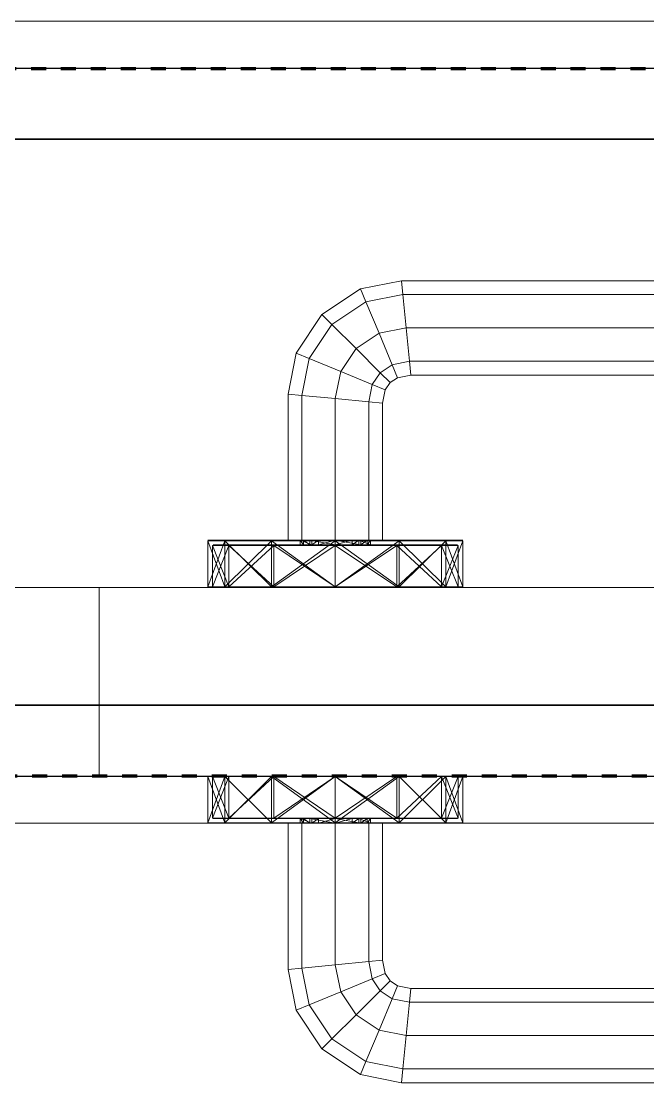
# Model space of a CAD drawing. Header units: millimetres. Extents: x -5300 to 98858, y -5196 to 93886.
# Drawn here: x 4441.5 to 4574.2, y 82420 to 82645 of the extents above; entities that cross this region are included whole.
import ezdxf

# ---------------------------------------------------------------- set-up
doc = ezdxf.new("R2010")
doc.units = ezdxf.units.MM
doc.linetypes.add('Штрих', pattern=[6.35, 3.175, -3.175])
doc.linetypes.add('Штрих_2_', pattern=[6.35, 3.175, -3.175])
for name, color, linetype, lineweight, true_color in [('_Разделитель помещений_', 4, 'Штрих', 70, 0x00ffff), ('Двери', 7, 'Continuous', 18, 0x7f7f7f), ('Стены', 7, 'Continuous', 18, 0x7f7f7f), ('Стены разрез', 7, 'Continuous', 50, 0x7f7f7f)]:
    doc.layers.add(name, color=color, linetype=linetype, lineweight=lineweight, true_color=true_color)

# ---------------------------------------------------------------- blocks, each defined once
blk = doc.blocks.new('СТВ_Перегородка_Кирпич 131732 - СТВ_Перегородка_Кирпич 2-245688-Подвал')
at = {"layer": 'Стены', "color": 254, "true_color": 0xd4d4d4}
blk.add_line((0, 82620), (5340, 82620), dxfattribs=at)
blk = doc.blocks.new('СТВ_Перегородка_Кирпич 131732 - СТВ_Перегородка_Кирпич 131732-245685-Подвал')
at = {"layer": 'Стены', "color": 254, "true_color": 0xd4d4d4}
for p, q in [((3470, 82635), (4970, 82635)), ((3470, 82620), (4970, 82620)), ((4970, 82620), (3470, 82620)), ((3470, 82500), (4970, 82500)), ((4970, 82500), (3470, 82500)), ((4970, 82485), (3470, 82485))]:
    blk.add_line(p, q, dxfattribs=at)
at = {"layer": 'Стены разрез', "color": 254, "lineweight": 25, "true_color": 0xd4d4d4}
for p, q in [((5220, 82635), (170, 82635)), ((5340, 82620), (150, 82620)), ((170, 82620), (5220, 82620)), ((150, 82500), (5340, 82500)), ((5355, 82500), (170, 82500)), ((170, 82485), (5355, 82485))]:
    blk.add_line(p, q, dxfattribs=at)
blk.add_blockref('СТВ_Перегородка_Кирпич 131732 - СТВ_Перегородка_Кирпич 2-245688-Подвал', (0, 0))
blk = doc.blocks.new('Дп-7 131786 - Дп-7-245723-Подвал')
at = {"layer": 'Двери', "color": 254, "true_color": 0xd4d4d4}
for p, q in [((4970, 82645), (3470, 82645)), ((3470, 82645), (4970, 82645)), ((3570, 82645), (4870, 82645)), ((4870, 82645), (3570, 82645)), ((3470, 82635), (4970, 82635)), ((4970, 82635), (3470, 82635)), ((4970, 82635), (3470, 82635)), ((3470, 82635), (4970, 82635)), ((3570, 82635), (4870, 82635)), ((4870, 82635), (3570, 82635)), ((3570, 82635), (4870, 82635)), ((4870, 82635), (3570, 82635)), ((4513.36, 82588.28), (4522.02, 82590)), ((4522.02, 82590), (4513.36, 82588.28)), ((4522.02, 82590), (4522.3, 82587.07)), ((4522.3, 82587.07), (4522.02, 82590)), ((4522.02, 82590), (4603.98, 82590)), ((4522.3, 82587.07), (4522.02, 82590)), ((4603.98, 82590), (4522.02, 82590)), ((4522.02, 82590), (4522.3, 82587.07)), ((4505.18, 82582.82), (4513.36, 82588.28)), ((4513.36, 82588.28), (4505.18, 82582.82)), ((4513.36, 82588.28), (4514.5, 82585.52)), ((4514.5, 82585.52), (4513.36, 82588.28)), ((4514.5, 82585.52), (4513.36, 82588.28)), ((4513.36, 82588.28), (4514.5, 82585.52)), ((4522.3, 82587.07), (4514.5, 82585.52)), ((4514.5, 82585.52), (4522.3, 82587.07)), ((4514.5, 82585.52), (4522.3, 82587.07)), ((4522.3, 82587.07), (4514.5, 82585.52)), ((4603.7, 82587.07), (4522.3, 82587.07)), ((4522.3, 82587.07), (4523, 82580)), ((4523, 82580), (4522.3, 82587.07)), ((4522.3, 82587.07), (4603.7, 82587.07)), ((4522.3, 82587.07), (4603.7, 82587.07)), ((4523, 82580), (4522.3, 82587.07)), ((4603.7, 82587.07), (4522.3, 82587.07)), ((4522.3, 82587.07), (4523, 82580)), ((4514.5, 82585.52), (4507.3, 82580.7)), ((4507.3, 82580.7), (4514.5, 82585.52)), ((4507.3, 82580.7), (4514.5, 82585.52)), ((4514.5, 82585.52), (4507.3, 82580.7)), ((4514.5, 82585.52), (4517.26, 82578.86)), ((4517.26, 82578.86), (4514.5, 82585.52)), ((4517.26, 82578.86), (4514.5, 82585.52)), ((4514.5, 82585.52), (4517.26, 82578.86)), ((4499.72, 82574.64), (4505.18, 82582.82)), ((4505.18, 82582.82), (4499.72, 82574.64)), ((4505.18, 82582.82), (4507.3, 82580.7)), ((4507.3, 82580.7), (4505.18, 82582.82)), ((4507.3, 82580.7), (4505.18, 82582.82)), ((4505.18, 82582.82), (4507.3, 82580.7)), ((4507.3, 82580.7), (4502.48, 82573.5)), ((4502.48, 82573.5), (4507.3, 82580.7)), ((4502.48, 82573.5), (4507.3, 82580.7)), ((4507.3, 82580.7), (4502.48, 82573.5)), ((4507.3, 82580.7), (4512.39, 82575.61)), ((4512.39, 82575.61), (4507.3, 82580.7)), ((4512.39, 82575.61), (4507.3, 82580.7)), ((4507.3, 82580.7), (4512.39, 82575.61)), ((4523, 82580), (4517.26, 82578.86)), ((4517.26, 82578.86), (4523, 82580)), ((4517.26, 82578.86), (4523, 82580)), ((4523, 82580), (4517.26, 82578.86)), ((4603, 82580), (4523, 82580)), ((4523, 82580), (4523.7, 82572.93)), ((4523.7, 82572.93), (4523, 82580)), ((4523, 82580), (4603, 82580)), ((4523, 82580), (4603, 82580)), ((4523.7, 82572.93), (4523, 82580)), ((4603, 82580), (4523, 82580)), ((4523, 82580), (4523.7, 82572.93)), ((4517.26, 82578.86), (4512.39, 82575.61)), ((4512.39, 82575.61), (4517.26, 82578.86)), ((4512.39, 82575.61), (4517.26, 82578.86)), ((4517.26, 82578.86), (4512.39, 82575.61)), ((4517.26, 82578.86), (4520.02, 82572.2)), ((4520.02, 82572.2), (4517.26, 82578.86)), ((4520.02, 82572.2), (4517.26, 82578.86)), ((4517.26, 82578.86), (4520.02, 82572.2)), ((4512.39, 82575.61), (4509.14, 82570.74)), ((4509.14, 82570.74), (4512.39, 82575.61)), ((4509.14, 82570.74), (4512.39, 82575.61)), ((4512.39, 82575.61), (4509.14, 82570.74)), ((4512.39, 82575.61), (4517.49, 82570.51)), ((4517.49, 82570.51), (4512.39, 82575.61)), ((4517.49, 82570.51), (4512.39, 82575.61)), ((4512.39, 82575.61), (4517.49, 82570.51)), ((4498, 82565.98), (4499.72, 82574.64)), ((4499.72, 82574.64), (4498, 82565.98)), ((4499.72, 82574.64), (4502.48, 82573.5)), ((4502.48, 82573.5), (4499.72, 82574.64)), ((4502.48, 82573.5), (4499.72, 82574.64)), ((4499.72, 82574.64), (4502.48, 82573.5)), ((4502.48, 82573.5), (4500.93, 82565.7)), ((4500.93, 82565.7), (4502.48, 82573.5)), ((4500.93, 82565.7), (4502.48, 82573.5)), ((4502.48, 82573.5), (4500.93, 82565.7)), ((4502.48, 82573.5), (4509.14, 82570.74)), ((4509.14, 82570.74), (4502.48, 82573.5)), ((4509.14, 82570.74), (4502.48, 82573.5)), ((4502.48, 82573.5), (4509.14, 82570.74)), ((4523.7, 82572.93), (4520.02, 82572.2)), ((4520.02, 82572.2), (4523.7, 82572.93)), ((4520.02, 82572.2), (4523.7, 82572.93)), ((4523.7, 82572.93), (4520.02, 82572.2)), ((4602.3, 82572.93), (4523.7, 82572.93)), ((4523.7, 82572.93), (4523.98, 82570)), ((4523.98, 82570), (4523.7, 82572.93)), ((4523.7, 82572.93), (4602.3, 82572.93)), ((4523.7, 82572.93), (4602.3, 82572.93)), ((4523.98, 82570), (4523.7, 82572.93)), ((4602.3, 82572.93), (4523.7, 82572.93)), ((4523.7, 82572.93), (4523.98, 82570)), ((4509.14, 82570.74), (4508, 82565)), ((4508, 82565), (4509.14, 82570.74)), ((4508, 82565), (4509.14, 82570.74)), ((4509.14, 82570.74), (4508, 82565)), ((4509.14, 82570.74), (4515.8, 82567.98)), ((4515.8, 82567.98), (4509.14, 82570.74)), ((4515.8, 82567.98), (4509.14, 82570.74)), ((4509.14, 82570.74), (4515.8, 82567.98)), ((4517.49, 82570.51), (4515.8, 82567.98)), ((4515.8, 82567.98), (4517.49, 82570.51)), ((4515.8, 82567.98), (4517.49, 82570.51)), ((4517.49, 82570.51), (4515.8, 82567.98)), ((4520.02, 82572.2), (4517.49, 82570.51)), ((4517.49, 82570.51), (4520.02, 82572.2)), ((4517.49, 82570.51), (4520.02, 82572.2)), ((4520.02, 82572.2), (4517.49, 82570.51)), ((4517.49, 82570.51), (4519.6, 82568.4)), ((4519.6, 82568.4), (4517.49, 82570.51)), ((4519.6, 82568.4), (4517.49, 82570.51)), ((4517.49, 82570.51), (4519.6, 82568.4)), ((4520.02, 82572.2), (4521.16, 82569.44)), ((4521.16, 82569.44), (4520.02, 82572.2)), ((4521.16, 82569.44), (4520.02, 82572.2)), ((4520.02, 82572.2), (4521.16, 82569.44)), ((4519.6, 82568.4), (4518.56, 82566.84)), ((4518.56, 82566.84), (4519.6, 82568.4)), ((4521.16, 82569.44), (4519.6, 82568.4)), ((4519.6, 82568.4), (4521.16, 82569.44)), ((4523.98, 82570), (4521.16, 82569.44)), ((4521.16, 82569.44), (4523.98, 82570)), ((4602.02, 82570), (4523.98, 82570)), ((4523.98, 82570), (4602.02, 82570)), ((4515.8, 82567.98), (4515.07, 82564.3)), ((4515.07, 82564.3), (4515.8, 82567.98)), ((4515.07, 82564.3), (4515.8, 82567.98)), ((4515.8, 82567.98), (4515.07, 82564.3)), ((4515.8, 82567.98), (4518.56, 82566.84)), ((4518.56, 82566.84), (4515.8, 82567.98)), ((4518.56, 82566.84), (4515.8, 82567.98)), ((4515.8, 82567.98), (4518.56, 82566.84)), ((4518.56, 82566.84), (4518, 82564.02)), ((4518, 82564.02), (4518.56, 82566.84)), ((4498, 82535), (4498, 82565.98)), ((4498, 82565.98), (4500.93, 82565.7)), ((4500.93, 82565.7), (4498, 82565.98)), ((4498, 82565.98), (4498, 82535)), ((4500.93, 82565.7), (4498, 82565.98)), ((4498, 82565.98), (4500.93, 82565.7)), ((4500.93, 82565.7), (4500.93, 82535)), ((4500.93, 82535), (4500.93, 82565.7)), ((4500.93, 82535), (4500.93, 82565.7)), ((4500.93, 82565.7), (4508, 82565)), ((4508, 82565), (4500.93, 82565.7)), ((4500.93, 82565.7), (4500.93, 82535)), ((4508, 82565), (4500.93, 82565.7)), ((4500.93, 82565.7), (4508, 82565)), ((4508, 82565), (4508, 82535)), ((4508, 82535), (4508, 82565)), ((4508, 82535), (4508, 82565)), ((4508, 82565), (4515.07, 82564.3)), ((4515.07, 82564.3), (4508, 82565)), ((4508, 82565), (4508, 82535)), ((4515.07, 82564.3), (4508, 82565)), ((4508, 82565), (4515.07, 82564.3)), ((4515.07, 82564.3), (4515.07, 82535)), ((4515.07, 82535), (4515.07, 82564.3)), ((4515.07, 82535), (4515.07, 82564.3)), ((4515.07, 82564.3), (4518, 82564.02)), ((4518, 82564.02), (4515.07, 82564.3)), ((4515.07, 82564.3), (4515.07, 82535)), ((4518, 82564.02), (4515.07, 82564.3)), ((4515.07, 82564.3), (4518, 82564.02)), ((4518, 82564.02), (4518, 82535)), ((4518, 82535), (4518, 82564.02)), ((4484.62, 82535), (4481, 82535)), ((4481, 82535), (4484.62, 82535)), ((4481, 82535), (4494.5, 82535)), ((4484.62, 82534.9), (4481, 82534.9)), ((4481, 82534.9), (4484.62, 82534.9)), ((4481, 82534.9), (4481, 82525.1)), ((4484.62, 82525.1), (4481, 82534.9)), ((4481, 82525.1), (4484.62, 82534.9)), ((4484.62, 82534.9), (4481, 82534.9)), ((4481, 82534.9), (4484.62, 82534.9)), ((4481, 82534.9), (4481, 82525.1)), ((4484.62, 82525.1), (4481, 82534.9)), ((4481, 82525.1), (4484.62, 82534.9)), ((4484.7, 82535), (4481.1, 82535)), ((4481.1, 82535), (4484.7, 82535)), ((4503, 82535), (4481.1, 82535)), ((4503, 82535), (4481.1, 82535)), ((4503, 82535), (4481.1, 82535)), ((4494.5, 82535), (4484.62, 82535)), ((4484.62, 82535), (4494.5, 82535)), ((4484.62, 82535), (4494.5, 82535)), ((4494.5, 82534.9), (4484.62, 82534.9)), ((4494.5, 82534.9), (4484.62, 82534.9)), ((4494.5, 82534.9), (4484.62, 82525.1)), ((4484.62, 82534.9), (4484.62, 82525.1)), ((4494.5, 82525.1), (4484.62, 82534.9)), ((4484.62, 82525.1), (4484.62, 82534.9)), ((4494.5, 82534.9), (4484.62, 82534.9)), ((4494.5, 82534.9), (4484.62, 82534.9)), ((4494.5, 82534.9), (4484.62, 82525.1)), ((4484.62, 82534.9), (4484.62, 82525.1)), ((4494.5, 82525.1), (4484.62, 82534.9)), ((4484.62, 82525.1), (4484.62, 82534.9)), ((4484.7, 82535), (4494.55, 82535)), ((4494.55, 82535), (4484.7, 82535)), ((4500.53, 82535), (4484.7, 82535)), ((4503, 82535), (4484.7, 82535)), ((4484.7, 82535), (4501.28, 82535)), ((4503, 82535), (4484.7, 82535)), ((4503, 82535), (4484.7, 82535)), ((4508, 82535), (4494.5, 82535)), ((4508, 82535), (4494.5, 82535)), ((4521.5, 82535), (4494.5, 82535)), ((4521.5, 82535), (4494.5, 82535)), ((4521.5, 82535), (4494.5, 82535)), ((4494.5, 82535), (4494.5, 82535)), ((4494.5, 82534.9), (4508, 82534.9)), ((4494.5, 82534.9), (4508, 82534.9)), ((4494.5, 82525.1), (4494.5, 82534.9)), ((4494.5, 82534.9), (4508, 82525.1)), ((4494.5, 82525.1), (4494.5, 82534.9)), ((4494.5, 82525.1), (4508, 82534.9)), ((4494.5, 82534.9), (4508, 82534.9)), ((4508, 82534.9), (4494.5, 82534.9)), ((4494.5, 82534.9), (4494.5, 82525.1)), ((4494.5, 82525.1), (4508, 82534.9)), ((4508, 82534.9), (4494.5, 82525.1)), ((4494.5, 82525.1), (4494.5, 82534.9)), ((4494.55, 82535), (4508, 82535)), ((4494.55, 82535), (4508, 82535)), ((4494.55, 82535), (4501.28, 82535)), ((4494.55, 82535), (4502.62, 82535)), ((4503, 82535), (4494.55, 82535)), ((4503, 82535), (4494.55, 82535)), ((4504.46, 82535), (4494.55, 82535)), ((4500.93, 82535), (4498, 82535)), ((4498, 82535), (4500.93, 82535)), ((4500.53, 82535), (4503, 82535)), ((4500.53, 82535), (4501.28, 82535)), ((4500.53, 82535), (4500.53, 82534)), ((4500.53, 82535), (4503, 82535)), ((4500.53, 82535), (4503, 82534)), ((4500.53, 82535), (4501.28, 82534)), ((4508, 82535), (4500.93, 82535)), ((4500.93, 82535), (4508, 82535)), ((4501.28, 82535), (4502.62, 82535)), ((4501.28, 82535), (4502.62, 82534)), ((4501.28, 82535), (4501.28, 82534)), ((4502.62, 82535), (4508, 82535)), ((4502.62, 82535), (4508, 82535)), ((4502.62, 82535), (4502.62, 82534)), ((4502.62, 82535), (4508, 82534)), ((4503, 82535), (4503, 82534)), ((4503, 82534), (4503, 82535)), ((4503, 82535), (4504.46, 82535)), ((4503, 82535), (4503, 82535)), ((4503, 82535), (4503, 82534)), ((4503, 82535), (4503, 82534)), ((4503, 82535), (4503, 82534)), ((4503, 82535), (4503, 82535)), ((4503, 82534), (4503, 82535)), ((4503, 82534), (4503, 82535)), ((4503, 82534), (4503, 82535)), ((4503, 82534), (4503, 82535)), ((4503, 82534), (4503, 82535)), ((4503, 82534), (4503, 82535)), ((4503, 82534), (4504.46, 82535)), ((4503, 82535), (4503, 82535)), ((4503, 82535), (4503, 82535)), ((4503, 82535), (4503, 82535)), ((4504.46, 82535), (4508, 82535)), ((4504.46, 82534), (4504.46, 82535)), ((4504.46, 82534), (4508, 82535)), ((4504.46, 82535), (4508, 82535)), ((4508, 82535), (4521.45, 82535)), ((4508, 82535), (4521.45, 82535)), ((4508, 82535), (4513.38, 82535)), ((4508, 82535), (4511.54, 82535)), ((4508, 82535), (4508, 82535)), ((4508, 82535), (4513.38, 82535)), ((4508, 82535), (4508, 82534)), ((4508, 82535), (4513.38, 82534)), ((4508, 82534), (4508, 82535)), ((4508, 82534), (4511.54, 82535)), ((4508, 82535), (4508, 82535)), ((4508, 82535), (4511.54, 82535)), ((4508, 82535), (4521.5, 82535)), ((4521.5, 82535), (4508, 82535)), ((4515.07, 82535), (4508, 82535)), ((4508, 82535), (4515.07, 82535)), ((4508, 82534.9), (4521.5, 82534.9)), ((4508, 82534.9), (4521.5, 82534.9)), ((4508, 82525.1), (4508, 82534.9)), ((4508, 82534.9), (4521.5, 82525.1)), ((4508, 82534.9), (4508, 82525.1)), ((4508, 82525.1), (4521.5, 82534.9)), ((4508, 82534.9), (4521.5, 82534.9)), ((4521.5, 82534.9), (4508, 82534.9)), ((4508, 82525.1), (4508, 82534.9)), ((4508, 82525.1), (4521.5, 82534.9)), ((4521.5, 82534.9), (4508, 82525.1)), ((4508, 82525.1), (4508, 82534.9)), ((4511.54, 82535), (4513, 82535)), ((4511.54, 82534), (4511.54, 82535)), ((4511.54, 82534), (4513, 82535)), ((4511.54, 82535), (4521.45, 82535)), ((4513, 82534), (4513, 82535)), ((4515.47, 82535), (4513, 82535)), ((4513, 82535), (4513, 82534)), ((4513, 82534), (4513, 82535)), ((4513, 82534), (4513, 82535)), ((4513, 82535), (4513, 82535)), ((4513, 82535), (4521.45, 82535)), ((4513, 82535), (4521.45, 82535)), ((4513, 82535), (4513, 82534)), ((4513, 82535), (4513, 82535)), ((4513, 82535), (4531.3, 82535)), ((4515.47, 82535), (4513, 82535)), ((4531.3, 82535), (4513, 82535)), ((4513, 82535), (4513, 82535)), ((4513, 82535), (4513, 82534)), ((4513, 82535), (4513, 82535)), ((4513, 82535), (4513, 82534)), ((4513, 82535), (4534.9, 82535)), ((4513, 82535), (4515.47, 82534)), ((4513, 82534), (4513, 82535)), ((4513, 82535), (4513, 82535)), ((4513, 82535), (4513, 82534)), ((4513, 82535), (4513, 82534)), ((4513, 82535), (4534.9, 82535)), ((4513, 82535), (4513, 82534)), ((4513, 82535), (4531.3, 82535)), ((4513, 82535), (4534.9, 82535)), ((4513.38, 82535), (4514.72, 82535)), ((4513.38, 82535), (4521.45, 82535)), ((4513.38, 82535), (4513.38, 82534)), ((4514.72, 82535), (4513.38, 82534)), ((4514.72, 82535), (4515.47, 82535)), ((4521.45, 82535), (4514.72, 82535)), ((4514.72, 82535), (4531.3, 82535)), ((4514.72, 82535), (4514.72, 82534)), ((4515.47, 82535), (4514.72, 82534)), ((4518, 82535), (4515.07, 82535)), ((4515.07, 82535), (4518, 82535)), ((4515.47, 82535), (4515.47, 82534)), ((4515.47, 82535), (4531.3, 82535)), ((4521.45, 82535), (4531.3, 82535)), ((4521.45, 82535), (4531.3, 82535)), ((4521.5, 82535), (4531.38, 82535)), ((4531.38, 82535), (4521.5, 82535)), ((4521.5, 82535), (4535, 82535)), ((4521.5, 82535), (4531.38, 82535)), ((4521.5, 82535), (4521.5, 82535)), ((4521.5, 82534.9), (4531.38, 82534.9)), ((4521.5, 82534.9), (4531.38, 82534.9)), ((4521.5, 82525.1), (4521.5, 82534.9)), ((4521.5, 82525.1), (4531.38, 82534.9)), ((4521.5, 82534.9), (4521.5, 82525.1)), ((4521.5, 82534.9), (4531.38, 82525.1)), ((4521.5, 82534.9), (4531.38, 82534.9)), ((4531.38, 82534.9), (4521.5, 82534.9)), ((4521.5, 82525.1), (4521.5, 82534.9)), ((4521.5, 82525.1), (4531.38, 82534.9)), ((4531.38, 82525.1), (4521.5, 82534.9)), ((4521.5, 82525.1), (4521.5, 82534.9)), ((4531.3, 82535), (4534.9, 82535)), ((4531.3, 82535), (4534.9, 82535)), ((4531.38, 82535), (4535, 82535)), ((4535, 82535), (4531.38, 82535)), ((4531.38, 82534.9), (4535, 82534.9)), ((4531.38, 82534.9), (4535, 82534.9)), ((4531.38, 82525.1), (4531.38, 82534.9)), ((4531.38, 82534.9), (4535, 82525.1)), ((4531.38, 82534.9), (4531.38, 82525.1)), ((4531.38, 82525.1), (4535, 82534.9)), ((4531.38, 82534.9), (4535, 82534.9)), ((4535, 82534.9), (4531.38, 82534.9)), ((4531.38, 82525.1), (4531.38, 82534.9)), ((4531.38, 82534.9), (4535, 82525.1)), ((4535, 82534.9), (4531.38, 82525.1)), ((4531.38, 82525.1), (4531.38, 82534.9)), ((4535, 82525.1), (4535, 82534.9)), ((4535, 82525.1), (4535, 82534.9)), ((4485.48, 82533.9), (4482, 82533.9)), ((4482, 82533.9), (4485.48, 82533.9)), ((4482, 82525.1), (4482, 82533.9)), ((4485.48, 82525.1), (4482, 82533.9)), ((4482, 82525.1), (4485.48, 82533.9)), ((4485.57, 82534), (4482.1, 82534)), ((4482.1, 82534), (4485.57, 82534)), ((4503, 82534), (4482.1, 82534)), ((4503, 82534), (4482.1, 82534)), ((4503, 82534), (4482.1, 82534)), ((4495, 82533.9), (4485.48, 82533.9)), ((4485.48, 82533.9), (4495, 82533.9)), ((4495, 82525.1), (4485.48, 82533.9)), ((4485.48, 82525.1), (4485.48, 82533.9)), ((4485.48, 82525.1), (4485.48, 82533.9)), ((4485.48, 82525.1), (4495, 82533.9)), ((4495.05, 82534), (4485.57, 82534)), ((4485.57, 82534), (4495.05, 82534)), ((4500.53, 82534), (4485.57, 82534)), ((4503, 82534), (4485.57, 82534)), ((4503, 82534), (4485.57, 82534)), ((4503, 82534), (4485.57, 82534)), ((4501.28, 82534), (4485.57, 82534)), ((4495, 82533.9), (4508, 82533.9)), ((4495, 82533.9), (4508, 82533.9)), ((4495, 82533.9), (4495, 82525.1)), ((4495, 82525.1), (4508, 82533.9)), ((4495, 82525.1), (4495, 82533.9)), ((4495, 82533.9), (4508, 82525.1)), ((4495.05, 82534), (4508, 82534)), ((4495.05, 82534), (4508, 82534)), ((4503, 82534), (4495.05, 82534)), ((4503, 82534), (4495.05, 82534)), ((4502.62, 82534), (4495.05, 82534)), ((4501.28, 82534), (4495.05, 82534)), ((4495.05, 82534), (4504.46, 82534)), ((4500.53, 82534), (4503, 82534)), ((4500.53, 82534), (4501.28, 82534)), ((4500.53, 82534), (4503, 82534)), ((4502.62, 82534), (4501.28, 82534)), ((4502.62, 82534), (4508, 82534)), ((4502.62, 82534), (4508, 82534)), ((4503, 82534), (4504.46, 82534)), ((4503, 82534), (4503, 82534)), ((4503, 82534), (4503, 82534)), ((4503, 82534), (4503, 82534)), ((4503, 82534), (4503, 82534)), ((4503, 82534), (4503, 82534)), ((4508, 82534), (4504.46, 82534)), ((4508, 82534), (4504.46, 82534)), ((4508, 82534), (4520.95, 82534)), ((4508, 82534), (4520.95, 82534)), ((4508, 82534), (4511.54, 82534)), ((4508, 82534), (4513.38, 82534)), ((4508, 82534), (4508, 82534)), ((4508, 82534), (4511.54, 82534)), ((4508, 82534), (4508, 82534)), ((4508, 82534), (4513.38, 82534)), ((4508, 82533.9), (4521, 82533.9)), ((4508, 82533.9), (4521, 82533.9)), ((4508, 82525.1), (4508, 82533.9)), ((4508, 82533.9), (4521, 82525.1)), ((4508, 82533.9), (4508, 82525.1)), ((4508, 82525.1), (4521, 82533.9)), ((4513, 82534), (4511.54, 82534)), ((4520.95, 82534), (4511.54, 82534)), ((4515.47, 82534), (4513, 82534)), ((4520.95, 82534), (4513, 82534)), ((4520.95, 82534), (4513, 82534)), ((4513, 82534), (4513, 82534)), ((4513, 82534), (4530.43, 82534)), ((4513, 82534), (4513, 82534)), ((4515.47, 82534), (4513, 82534)), ((4530.43, 82534), (4513, 82534)), ((4513, 82534), (4513, 82534)), ((4513, 82534), (4533.9, 82534)), ((4513, 82534), (4513, 82534)), ((4513, 82534), (4513, 82534)), ((4513, 82534), (4533.9, 82534)), ((4513, 82534), (4530.43, 82534)), ((4513, 82534), (4533.9, 82534)), ((4513.38, 82534), (4514.72, 82534)), ((4513.38, 82534), (4520.95, 82534)), ((4515.47, 82534), (4514.72, 82534)), ((4514.72, 82534), (4520.95, 82534)), ((4514.72, 82534), (4530.43, 82534)), ((4515.47, 82534), (4530.43, 82534)), ((4520.95, 82534), (4530.43, 82534)), ((4520.95, 82534), (4530.43, 82534)), ((4521, 82533.9), (4530.52, 82533.9)), ((4521, 82533.9), (4530.52, 82533.9)), ((4521, 82525.1), (4521, 82533.9)), ((4521, 82525.1), (4530.52, 82533.9)), ((4521, 82533.9), (4521, 82525.1)), ((4521, 82533.9), (4530.52, 82525.1)), ((4530.43, 82534), (4533.9, 82534)), ((4530.43, 82534), (4533.9, 82534)), ((4530.52, 82533.9), (4534, 82533.9)), ((4530.52, 82533.9), (4534, 82533.9)), ((4530.52, 82525.1), (4530.52, 82533.9)), ((4530.52, 82525.1), (4534, 82533.9)), ((4530.52, 82533.9), (4530.52, 82525.1)), ((4530.52, 82533.9), (4534, 82525.1)), ((4534, 82525.1), (4534, 82533.9)), ((3558, 82525), (4882, 82525)), ((4882, 82525), (3558, 82525)), ((3558, 82525), (4458, 82525)), ((3558, 82525), (4458, 82525)), ((4458, 82525), (3558, 82525)), ((4458, 82525), (3558, 82525)), ((3570, 82525), (4870, 82525)), ((4870, 82525), (3570, 82525)), ((4458, 82525), (4458, 82485)), ((4458, 82525), (4458, 82525)), ((4458, 82485), (4458, 82525)), ((4458, 82525), (4458, 82525)), ((4458, 82525), (4458, 82485)), ((4458, 82485), (4458, 82525)), ((4458, 82485), (4458, 82525)), ((4458, 82525), (4882, 82525)), ((4458, 82485), (4458, 82525)), ((4458, 82525), (4458, 82525)), ((4458, 82525), (4458, 82485)), ((4882, 82525), (4458, 82525)), ((4458, 82525), (4458, 82525)), ((4458, 82525), (4882, 82525)), ((4882, 82525), (4458, 82525)), ((4458, 82525), (4458, 82485)), ((4484.62, 82525.1), (4481, 82525.1)), ((4481, 82525.1), (4484.62, 82525.1)), ((4484.62, 82525.1), (4481, 82525.1)), ((4481, 82525.1), (4484.62, 82525.1)), ((4484.62, 82525), (4481, 82525)), ((4481, 82525), (4484.62, 82525)), ((4494.5, 82525), (4481, 82525)), ((4484.7, 82525), (4481.1, 82525)), ((4481.1, 82525), (4484.7, 82525)), ((4485.4, 82525), (4481.1, 82525)), ((4481.1, 82525), (4481.9, 82525)), ((4481.1, 82525), (4485.4, 82525)), ((4485.4, 82525), (4481.9, 82525)), ((4481.9, 82525), (4485.4, 82525)), ((4485.48, 82525.1), (4482, 82525.1)), ((4482, 82525.1), (4485.48, 82525.1)), ((4494.5, 82525.1), (4484.62, 82525.1)), ((4494.5, 82525.1), (4484.62, 82525.1)), ((4494.5, 82525.1), (4484.62, 82525.1)), ((4494.5, 82525.1), (4484.62, 82525.1)), ((4494.5, 82525), (4484.62, 82525)), ((4484.62, 82525), (4494.5, 82525)), ((4494.5, 82525), (4484.62, 82525)), ((4494.55, 82525), (4484.7, 82525)), ((4484.7, 82525), (4494.55, 82525)), ((4494.95, 82525), (4484.7, 82525)), ((4484.7, 82525), (4485.4, 82525)), ((4484.7, 82525), (4485.4, 82525)), ((4494.95, 82525), (4485.4, 82525)), ((4485.4, 82525), (4494.95, 82525)), ((4485.4, 82525), (4494.55, 82525)), ((4495, 82525.1), (4485.48, 82525.1)), ((4485.48, 82525.1), (4495, 82525.1)), ((4494.5, 82525.1), (4508, 82525.1)), ((4494.5, 82525.1), (4508, 82525.1)), ((4494.5, 82525.1), (4508, 82525.1)), ((4508, 82525.1), (4494.5, 82525.1)), ((4508, 82525), (4494.5, 82525)), ((4494.5, 82525), (4508, 82525)), ((4494.5, 82525), (4494.5, 82525)), ((4494.5, 82525), (4521.5, 82525)), ((4494.5, 82525), (4521.5, 82525)), ((4494.5, 82525), (4521.5, 82525)), ((4494.55, 82525), (4508, 82525)), ((4494.55, 82525), (4508, 82525)), ((4494.95, 82525), (4494.55, 82525)), ((4494.55, 82525), (4494.95, 82525)), ((4494.95, 82525), (4508, 82525)), ((4494.95, 82525), (4508, 82525)), ((4494.95, 82525), (4508, 82525)), ((4494.95, 82525), (4508, 82525)), ((4495, 82525.1), (4508, 82525.1)), ((4495, 82525.1), (4508, 82525.1)), ((4508, 82525.1), (4521.5, 82525.1)), ((4508, 82525.1), (4521, 82525.1)), ((4508, 82525.1), (4521.5, 82525.1)), ((4508, 82525.1), (4521, 82525.1)), ((4508, 82525.1), (4521.5, 82525.1)), ((4521.5, 82525.1), (4508, 82525.1)), ((4508, 82525), (4521.05, 82525)), ((4508, 82525), (4521.45, 82525)), ((4508, 82525), (4521.45, 82525)), ((4508, 82525), (4521.05, 82525)), ((4508, 82525), (4508, 82525)), ((4508, 82525), (4521.05, 82525)), ((4508, 82525), (4508, 82525)), ((4508, 82525), (4521.05, 82525)), ((4508, 82525), (4521.5, 82525)), ((4508, 82525), (4521.5, 82525)), ((4521, 82525.1), (4530.52, 82525.1)), ((4521, 82525.1), (4530.52, 82525.1)), ((4521.05, 82525), (4530.6, 82525)), ((4521.05, 82525), (4530.6, 82525)), ((4521.05, 82525), (4521.45, 82525)), ((4521.05, 82525), (4531.3, 82525)), ((4521.45, 82525), (4521.05, 82525)), ((4521.05, 82525), (4531.3, 82525)), ((4521.45, 82525), (4531.3, 82525)), ((4521.45, 82525), (4531.3, 82525)), ((4521.5, 82525.1), (4531.38, 82525.1)), ((4521.5, 82525.1), (4531.38, 82525.1)), ((4521.5, 82525.1), (4531.38, 82525.1)), ((4531.38, 82525.1), (4521.5, 82525.1)), ((4521.5, 82525), (4531.38, 82525)), ((4531.38, 82525), (4521.5, 82525)), ((4521.5, 82525), (4521.5, 82525)), ((4531.38, 82525), (4521.5, 82525)), ((4535, 82525), (4521.5, 82525)), ((4530.52, 82525.1), (4534, 82525.1)), ((4530.52, 82525.1), (4534, 82525.1)), ((4530.6, 82525), (4534.1, 82525)), ((4530.6, 82525), (4534.1, 82525)), ((4530.6, 82525), (4531.3, 82525)), ((4530.6, 82525), (4534.9, 82525)), ((4531.3, 82525), (4530.6, 82525)), ((4530.6, 82525), (4534.9, 82525)), ((4531.3, 82525), (4534.9, 82525)), ((4531.3, 82525), (4534.9, 82525)), ((4531.38, 82525.1), (4535, 82525.1)), ((4531.38, 82525.1), (4535, 82525.1)), ((4531.38, 82525.1), (4535, 82525.1)), ((4535, 82525.1), (4531.38, 82525.1)), ((4531.38, 82525), (4535, 82525)), ((4535, 82525), (4531.38, 82525)), ((4534.1, 82525), (4534.9, 82525)), ((4484.62, 82485), (4481, 82485)), ((4481, 82485), (4484.62, 82485)), ((4481, 82485), (4494.5, 82485)), ((4484.7, 82485), (4481.1, 82485)), ((4481.1, 82485), (4484.7, 82485)), ((4485.4, 82485), (4481.1, 82485)), ((4481.9, 82485), (4481.1, 82485)), ((4481.1, 82485), (4485.4, 82485)), ((4485.4, 82485), (4481.9, 82485)), ((4481.9, 82485), (4485.4, 82485)), ((4494.5, 82485), (4484.62, 82485)), ((4484.62, 82485), (4494.5, 82485)), ((4484.62, 82485), (4494.5, 82485)), ((4484.7, 82485), (4494.55, 82485)), ((4484.7, 82485), (4494.55, 82485)), ((4494.95, 82485), (4484.7, 82485)), ((4485.4, 82485), (4484.7, 82485)), ((4485.4, 82485), (4484.7, 82485)), ((4494.95, 82485), (4485.4, 82485)), ((4485.4, 82485), (4494.95, 82485)), ((4485.4, 82485), (4494.55, 82485)), ((4508, 82485), (4494.5, 82485)), ((4508, 82485), (4494.5, 82485)), ((4521.5, 82485), (4494.5, 82485)), ((4521.5, 82485), (4494.5, 82485)), ((4521.5, 82485), (4494.5, 82485)), ((4494.5, 82485), (4494.5, 82485)), ((4494.55, 82485), (4508, 82485)), ((4494.55, 82485), (4508, 82485)), ((4494.95, 82485), (4494.55, 82485)), ((4494.95, 82485), (4494.55, 82485)), ((4494.95, 82485), (4508, 82485)), ((4494.95, 82485), (4508, 82485)), ((4494.95, 82485), (4508, 82485)), ((4494.95, 82485), (4508, 82485)), ((4508, 82485), (4521.05, 82485)), ((4508, 82485), (4521.45, 82485)), ((4508, 82485), (4521.05, 82485)), ((4508, 82485), (4521.45, 82485)), ((4508, 82485), (4508, 82485)), ((4508, 82485), (4521.05, 82485)), ((4508, 82485), (4508, 82485)), ((4508, 82485), (4521.05, 82485)), ((4508, 82485), (4521.5, 82485)), ((4521.5, 82485), (4508, 82485)), ((4521.05, 82485), (4530.6, 82485)), ((4521.05, 82485), (4530.6, 82485)), ((4521.05, 82485), (4521.45, 82485)), ((4521.05, 82485), (4531.3, 82485)), ((4521.05, 82485), (4521.45, 82485)), ((4521.05, 82485), (4531.3, 82485)), ((4521.45, 82485), (4531.3, 82485)), ((4521.45, 82485), (4531.3, 82485)), ((4521.5, 82485), (4531.38, 82485)), ((4531.38, 82485), (4521.5, 82485)), ((4521.5, 82485), (4535, 82485)), ((4521.5, 82485), (4531.38, 82485)), ((4521.5, 82485), (4521.5, 82485)), ((4530.6, 82485), (4534.1, 82485)), ((4530.6, 82485), (4534.1, 82485)), ((4530.6, 82485), (4531.3, 82485)), ((4530.6, 82485), (4534.9, 82485)), ((4530.6, 82485), (4531.3, 82485)), ((4530.6, 82485), (4534.9, 82485)), ((4531.3, 82485), (4534.9, 82485)), ((4531.3, 82485), (4534.9, 82485)), ((4531.38, 82485), (4535, 82485)), ((4535, 82485), (4531.38, 82485)), ((4534.1, 82485), (4534.9, 82485)), ((3460, 82485), (4980, 82485)), ((4980, 82485), (3460, 82485)), ((4970, 82485), (3470, 82485)), ((3470, 82485), (4970, 82485)), ((3558, 82485), (4882, 82485)), ((4882, 82485), (3558, 82485)), ((4458, 82485), (3558, 82485)), ((3558, 82485), (4458, 82485)), ((4458, 82485), (3558, 82485)), ((3558, 82485), (4458, 82485)), ((3560, 82485), (4880, 82485)), ((4880, 82485), (3560, 82485)), ((4458, 82485), (4458, 82485)), ((4458, 82485), (4458, 82485)), ((4882, 82485), (4458, 82485)), ((4882, 82485), (4458, 82485)), ((4458, 82485), (4458, 82485)), ((4458, 82485), (4882, 82485)), ((4458, 82485), (4458, 82485)), ((4458, 82485), (4882, 82485)), ((4484.62, 82484.9), (4481, 82484.9)), ((4481, 82484.9), (4484.62, 82484.9)), ((4481, 82484.9), (4481, 82475.1)), ((4484.62, 82475.1), (4481, 82484.9)), ((4481, 82475.1), (4484.62, 82484.9)), ((4484.62, 82484.9), (4481, 82484.9)), ((4481, 82484.9), (4484.62, 82484.9)), ((4481, 82475.1), (4481, 82484.9)), ((4484.62, 82475.1), (4481, 82484.9)), ((4481, 82475.1), (4484.62, 82484.9)), ((4485.48, 82484.9), (4482, 82484.9)), ((4482, 82484.9), (4485.48, 82484.9)), ((4482, 82476.1), (4482, 82484.9)), ((4485.48, 82484.9), (4482, 82476.1)), ((4482, 82484.9), (4485.48, 82476.1)), ((4494.5, 82484.9), (4484.62, 82484.9)), ((4484.62, 82484.9), (4494.5, 82484.9)), ((4484.62, 82484.9), (4484.62, 82475.1)), ((4484.62, 82484.9), (4494.5, 82475.1)), ((4484.62, 82484.9), (4484.62, 82475.1)), ((4484.62, 82475.1), (4494.5, 82484.9)), ((4494.5, 82484.9), (4484.62, 82484.9)), ((4484.62, 82484.9), (4494.5, 82484.9)), ((4494.5, 82484.9), (4484.62, 82475.1)), ((4484.62, 82475.1), (4484.62, 82484.9)), ((4484.62, 82475.1), (4484.62, 82484.9)), ((4484.62, 82475.1), (4494.5, 82484.9)), ((4485.48, 82484.9), (4495, 82484.9)), ((4495, 82484.9), (4485.48, 82484.9)), ((4485.48, 82476.1), (4485.48, 82484.9)), ((4485.48, 82476.1), (4495, 82484.9)), ((4495, 82484.9), (4485.48, 82476.1)), ((4485.48, 82476.1), (4485.48, 82484.9)), ((4494.5, 82484.9), (4508, 82484.9)), ((4494.5, 82484.9), (4508, 82484.9)), ((4494.5, 82484.9), (4494.5, 82475.1)), ((4494.5, 82484.9), (4508, 82475.1)), ((4494.5, 82484.9), (4494.5, 82475.1)), ((4494.5, 82475.1), (4508, 82484.9)), ((4508, 82484.9), (4494.5, 82484.9)), ((4494.5, 82484.9), (4508, 82484.9)), ((4494.5, 82475.1), (4494.5, 82484.9)), ((4508, 82475.1), (4494.5, 82484.9)), ((4494.5, 82475.1), (4494.5, 82484.9)), ((4494.5, 82475.1), (4508, 82484.9)), ((4495, 82484.9), (4508, 82484.9)), ((4508, 82484.9), (4495, 82484.9)), ((4495, 82476.1), (4495, 82484.9)), ((4495, 82476.1), (4508, 82484.9)), ((4495, 82476.1), (4495, 82484.9)), ((4508, 82476.1), (4495, 82484.9)), ((4508, 82484.9), (4521, 82484.9)), ((4508, 82484.9), (4521.5, 82484.9)), ((4508, 82484.9), (4521, 82484.9)), ((4508, 82484.9), (4521.5, 82484.9)), ((4508, 82476.1), (4508, 82484.9)), ((4508, 82476.1), (4521, 82484.9)), ((4508, 82484.9), (4508, 82475.1)), ((4508, 82475.1), (4521.5, 82484.9)), ((4508, 82476.1), (4508, 82484.9)), ((4508, 82484.9), (4521, 82476.1)), ((4508, 82484.9), (4508, 82475.1)), ((4508, 82484.9), (4521.5, 82475.1)), ((4508, 82484.9), (4521.5, 82484.9)), ((4508, 82484.9), (4521.5, 82484.9)), ((4508, 82475.1), (4508, 82484.9)), ((4508, 82484.9), (4521.5, 82475.1)), ((4508, 82475.1), (4508, 82484.9)), ((4508, 82475.1), (4521.5, 82484.9)), ((4521, 82484.9), (4530.52, 82484.9)), ((4521, 82484.9), (4530.52, 82484.9)), ((4521, 82476.1), (4521, 82484.9)), ((4521, 82476.1), (4530.52, 82484.9)), ((4521, 82476.1), (4521, 82484.9)), ((4521, 82476.1), (4530.52, 82484.9)), ((4521.5, 82484.9), (4531.38, 82484.9)), ((4521.5, 82484.9), (4531.38, 82484.9)), ((4521.5, 82484.9), (4521.5, 82475.1)), ((4521.5, 82475.1), (4531.38, 82484.9)), ((4521.5, 82484.9), (4521.5, 82475.1)), ((4521.5, 82484.9), (4531.38, 82475.1)), ((4521.5, 82484.9), (4531.38, 82484.9)), ((4521.5, 82484.9), (4531.38, 82484.9)), ((4521.5, 82475.1), (4521.5, 82484.9)), ((4521.5, 82475.1), (4531.38, 82484.9)), ((4521.5, 82475.1), (4521.5, 82484.9)), ((4521.5, 82475.1), (4531.38, 82484.9)), ((4530.52, 82484.9), (4534, 82484.9)), ((4530.52, 82484.9), (4534, 82484.9)), ((4530.52, 82476.1), (4530.52, 82484.9)), ((4530.52, 82476.1), (4534, 82484.9)), ((4530.52, 82476.1), (4530.52, 82484.9)), ((4530.52, 82484.9), (4534, 82476.1)), ((4531.38, 82484.9), (4535, 82484.9)), ((4531.38, 82484.9), (4535, 82484.9)), ((4531.38, 82484.9), (4531.38, 82475.1)), ((4531.38, 82475.1), (4535, 82484.9)), ((4531.38, 82484.9), (4531.38, 82475.1)), ((4531.38, 82484.9), (4535, 82475.1)), ((4531.38, 82484.9), (4535, 82484.9)), ((4535, 82484.9), (4531.38, 82484.9)), ((4531.38, 82475.1), (4531.38, 82484.9)), ((4531.38, 82475.1), (4535, 82484.9)), ((4535, 82475.1), (4531.38, 82484.9)), ((4531.38, 82475.1), (4531.38, 82484.9)), ((4534, 82476.1), (4534, 82484.9)), ((4535, 82484.9), (4535, 82475.1)), ((4535, 82475.1), (4535, 82484.9)), ((4485.48, 82476.1), (4482, 82476.1)), ((4482, 82476.1), (4485.48, 82476.1)), ((4495, 82476.1), (4485.48, 82476.1)), ((4495, 82476.1), (4485.48, 82476.1)), ((4495, 82476.1), (4508, 82476.1)), ((4495, 82476.1), (4508, 82476.1)), ((4508, 82476.1), (4521, 82476.1)), ((4508, 82476.1), (4521, 82476.1)), ((4521, 82476.1), (4530.52, 82476.1)), ((4521, 82476.1), (4530.52, 82476.1)), ((4530.52, 82476.1), (4534, 82476.1)), ((4530.52, 82476.1), (4534, 82476.1)), ((4980, 82475), (3460, 82475)), ((3460, 82475), (4980, 82475)), ((3560, 82475), (4880, 82475)), ((4880, 82475), (3560, 82475)), ((4484.62, 82475.1), (4481, 82475.1)), ((4481, 82475.1), (4484.62, 82475.1)), ((4484.62, 82475.1), (4481, 82475.1)), ((4481, 82475.1), (4484.62, 82475.1)), ((4484.62, 82475), (4481, 82475)), ((4481, 82475), (4484.62, 82475)), ((4494.5, 82475), (4481, 82475)), ((4484.7, 82475), (4481.1, 82475)), ((4481.1, 82475), (4484.7, 82475)), ((4503, 82475), (4481.1, 82475)), ((4503, 82475), (4481.1, 82475)), ((4503, 82475), (4481.1, 82475)), ((4485.57, 82476), (4482.1, 82476)), ((4482.1, 82476), (4485.57, 82476)), ((4503, 82476), (4482.1, 82476)), ((4503, 82476), (4482.1, 82476)), ((4503, 82476), (4482.1, 82476)), ((4484.62, 82475.1), (4494.5, 82475.1)), ((4484.62, 82475.1), (4494.5, 82475.1)), ((4494.5, 82475.1), (4484.62, 82475.1)), ((4484.62, 82475.1), (4494.5, 82475.1)), ((4494.5, 82475), (4484.62, 82475)), ((4484.62, 82475), (4494.5, 82475)), ((4494.5, 82475), (4484.62, 82475)), ((4494.55, 82475), (4484.7, 82475)), ((4484.7, 82475), (4494.55, 82475)), ((4500.53, 82475), (4484.7, 82475)), ((4503, 82475), (4484.7, 82475)), ((4503, 82475), (4484.7, 82475)), ((4503, 82475), (4484.7, 82475)), ((4501.28, 82475), (4484.7, 82475)), ((4485.57, 82476), (4495.05, 82476)), ((4495.05, 82476), (4485.57, 82476)), ((4500.53, 82476), (4485.57, 82476)), ((4503, 82476), (4485.57, 82476)), ((4485.57, 82476), (4501.28, 82476)), ((4503, 82476), (4485.57, 82476)), ((4503, 82476), (4485.57, 82476)), ((4494.5, 82475.1), (4508, 82475.1)), ((4494.5, 82475.1), (4508, 82475.1)), ((4494.5, 82475.1), (4508, 82475.1)), ((4494.5, 82475.1), (4508, 82475.1)), ((4508, 82475), (4494.5, 82475)), ((4494.5, 82475), (4508, 82475)), ((4494.5, 82475), (4494.5, 82475)), ((4494.5, 82475), (4521.5, 82475)), ((4494.5, 82475), (4521.5, 82475)), ((4494.5, 82475), (4521.5, 82475)), ((4494.55, 82475), (4508, 82475)), ((4494.55, 82475), (4508, 82475)), ((4503, 82475), (4494.55, 82475)), ((4503, 82475), (4494.55, 82475)), ((4502.62, 82475), (4494.55, 82475)), ((4501.28, 82475), (4494.55, 82475)), ((4494.55, 82475), (4504.46, 82475)), ((4495.05, 82476), (4508, 82476)), ((4495.05, 82476), (4508, 82476)), ((4495.05, 82476), (4501.28, 82476)), ((4495.05, 82476), (4502.62, 82476)), ((4503, 82476), (4495.05, 82476)), ((4503, 82476), (4495.05, 82476)), ((4504.46, 82476), (4495.05, 82476)), ((4498, 82475), (4500.93, 82475)), ((4498, 82444.02), (4498, 82475)), ((4500.93, 82475), (4498, 82475)), ((4498, 82475), (4498, 82444.02)), ((4500.53, 82476), (4503, 82476)), ((4500.53, 82476), (4501.28, 82476)), ((4500.53, 82476), (4500.53, 82475)), ((4500.53, 82476), (4503, 82476)), ((4500.53, 82476), (4503, 82475)), ((4500.53, 82476), (4501.28, 82475)), ((4500.53, 82475), (4503, 82475)), ((4500.53, 82475), (4501.28, 82475)), ((4500.53, 82475), (4503, 82475)), ((4500.93, 82475), (4500.93, 82444.3)), ((4500.93, 82475), (4508, 82475)), ((4500.93, 82444.3), (4500.93, 82475)), ((4500.93, 82444.3), (4500.93, 82475)), ((4508, 82475), (4500.93, 82475)), ((4500.93, 82475), (4500.93, 82444.3)), ((4501.28, 82476), (4502.62, 82476)), ((4501.28, 82476), (4502.62, 82475)), ((4501.28, 82476), (4501.28, 82475)), ((4502.62, 82475), (4501.28, 82475)), ((4502.62, 82476), (4508, 82476)), ((4502.62, 82476), (4508, 82476)), ((4502.62, 82476), (4502.62, 82475)), ((4502.62, 82476), (4508, 82475)), ((4502.62, 82475), (4508, 82475)), ((4502.62, 82475), (4508, 82475)), ((4503, 82476), (4503, 82475)), ((4503, 82475), (4503, 82476)), ((4503, 82476), (4504.46, 82476)), ((4503, 82476), (4503, 82476)), ((4503, 82476), (4503, 82475)), ((4503, 82476), (4503, 82475)), ((4503, 82476), (4503, 82475)), ((4503, 82476), (4503, 82476)), ((4503, 82475), (4503, 82476)), ((4503, 82475), (4503, 82476)), ((4503, 82475), (4503, 82476)), ((4503, 82475), (4503, 82476)), ((4503, 82475), (4503, 82476)), ((4503, 82475), (4503, 82476)), ((4503, 82475), (4504.46, 82476)), ((4503, 82476), (4503, 82476)), ((4503, 82476), (4503, 82476)), ((4503, 82476), (4503, 82476)), ((4503, 82475), (4504.46, 82475)), ((4503, 82475), (4503, 82475)), ((4503, 82475), (4503, 82475)), ((4503, 82475), (4503, 82475)), ((4503, 82475), (4503, 82475)), ((4503, 82475), (4503, 82475)), ((4504.46, 82476), (4508, 82476)), ((4504.46, 82475), (4504.46, 82476)), ((4504.46, 82475), (4508, 82476)), ((4504.46, 82476), (4508, 82476)), ((4508, 82475), (4504.46, 82475)), ((4508, 82475), (4504.46, 82475)), ((4508, 82476), (4520.95, 82476)), ((4508, 82476), (4520.95, 82476)), ((4508, 82476), (4513.38, 82476)), ((4508, 82476), (4511.54, 82476)), ((4508, 82476), (4508, 82476)), ((4508, 82476), (4513.38, 82476)), ((4508, 82476), (4508, 82475)), ((4508, 82476), (4513.38, 82475)), ((4508, 82475), (4508, 82476)), ((4508, 82475), (4511.54, 82476)), ((4508, 82476), (4508, 82476)), ((4508, 82476), (4511.54, 82476)), ((4508, 82475.1), (4521.5, 82475.1)), ((4508, 82475.1), (4521.5, 82475.1)), ((4508, 82475.1), (4521.5, 82475.1)), ((4508, 82475.1), (4521.5, 82475.1)), ((4508, 82475), (4521.45, 82475)), ((4508, 82475), (4521.45, 82475)), ((4508, 82475), (4511.54, 82475)), ((4508, 82475), (4513.38, 82475)), ((4508, 82475), (4508, 82475)), ((4508, 82475), (4511.54, 82475)), ((4508, 82475), (4508, 82475)), ((4508, 82475), (4513.38, 82475)), ((4508, 82475), (4521.5, 82475)), ((4508, 82475), (4521.5, 82475)), ((4508, 82475), (4508, 82445)), ((4508, 82475), (4515.07, 82475)), ((4508, 82445), (4508, 82475)), ((4508, 82445), (4508, 82475)), ((4515.07, 82475), (4508, 82475)), ((4508, 82475), (4508, 82445)), ((4511.54, 82476), (4513, 82476)), ((4511.54, 82475), (4511.54, 82476)), ((4511.54, 82475), (4513, 82476)), ((4511.54, 82476), (4520.95, 82476)), ((4513, 82475), (4511.54, 82475)), ((4521.45, 82475), (4511.54, 82475)), ((4513, 82475), (4513, 82476)), ((4515.47, 82476), (4513, 82476)), ((4513, 82476), (4513, 82475)), ((4513, 82475), (4513, 82476)), ((4513, 82475), (4513, 82476)), ((4513, 82476), (4513, 82476)), ((4513, 82476), (4520.95, 82476)), ((4513, 82476), (4520.95, 82476)), ((4513, 82476), (4513, 82475)), ((4513, 82476), (4513, 82476)), ((4513, 82476), (4530.43, 82476)), ((4515.47, 82476), (4513, 82476)), ((4530.43, 82476), (4513, 82476)), ((4513, 82476), (4513, 82476)), ((4513, 82476), (4513, 82475)), ((4513, 82476), (4513, 82476)), ((4513, 82476), (4513, 82475)), ((4513, 82476), (4533.9, 82476)), ((4513, 82476), (4515.47, 82475)), ((4513, 82475), (4513, 82476)), ((4513, 82476), (4513, 82476)), ((4513, 82476), (4513, 82475)), ((4513, 82476), (4513, 82475)), ((4513, 82476), (4533.9, 82476)), ((4513, 82476), (4513, 82475)), ((4513, 82476), (4530.43, 82476)), ((4513, 82476), (4533.9, 82476)), ((4515.47, 82475), (4513, 82475)), ((4521.45, 82475), (4513, 82475)), ((4521.45, 82475), (4513, 82475)), ((4513, 82475), (4513, 82475)), ((4513, 82475), (4531.3, 82475)), ((4513, 82475), (4513, 82475)), ((4515.47, 82475), (4513, 82475)), ((4531.3, 82475), (4513, 82475)), ((4513, 82475), (4513, 82475)), ((4513, 82475), (4534.9, 82475)), ((4513, 82475), (4513, 82475)), ((4513, 82475), (4513, 82475)), ((4513, 82475), (4534.9, 82475)), ((4513, 82475), (4531.3, 82475)), ((4513, 82475), (4534.9, 82475)), ((4513.38, 82476), (4514.72, 82476)), ((4513.38, 82476), (4520.95, 82476)), ((4513.38, 82476), (4513.38, 82475)), ((4514.72, 82476), (4513.38, 82475)), ((4513.38, 82475), (4514.72, 82475)), ((4513.38, 82475), (4521.45, 82475)), ((4514.72, 82476), (4515.47, 82476)), ((4520.95, 82476), (4514.72, 82476)), ((4514.72, 82476), (4530.43, 82476)), ((4514.72, 82476), (4514.72, 82475)), ((4515.47, 82476), (4514.72, 82475)), ((4515.47, 82475), (4514.72, 82475)), ((4514.72, 82475), (4521.45, 82475)), ((4514.72, 82475), (4531.3, 82475)), ((4515.07, 82475), (4515.07, 82445.7)), ((4515.07, 82475), (4518, 82475)), ((4515.07, 82445.7), (4515.07, 82475)), ((4515.07, 82445.7), (4515.07, 82475)), ((4518, 82475), (4515.07, 82475)), ((4515.07, 82475), (4515.07, 82445.7)), ((4515.47, 82476), (4515.47, 82475)), ((4515.47, 82476), (4530.43, 82476)), ((4515.47, 82475), (4531.3, 82475)), ((4518, 82475), (4518, 82445.98)), ((4518, 82445.98), (4518, 82475)), ((4520.95, 82476), (4530.43, 82476)), ((4520.95, 82476), (4530.43, 82476)), ((4521.45, 82475), (4531.3, 82475)), ((4521.45, 82475), (4531.3, 82475)), ((4521.5, 82475.1), (4531.38, 82475.1)), ((4521.5, 82475.1), (4531.38, 82475.1)), ((4521.5, 82475.1), (4531.38, 82475.1)), ((4521.5, 82475.1), (4531.38, 82475.1)), ((4521.5, 82475), (4531.38, 82475)), ((4531.38, 82475), (4521.5, 82475)), ((4521.5, 82475), (4521.5, 82475)), ((4531.38, 82475), (4521.5, 82475)), ((4535, 82475), (4521.5, 82475)), ((4530.43, 82476), (4533.9, 82476)), ((4530.43, 82476), (4533.9, 82476)), ((4531.3, 82475), (4534.9, 82475)), ((4531.3, 82475), (4534.9, 82475)), ((4531.38, 82475.1), (4535, 82475.1)), ((4531.38, 82475.1), (4535, 82475.1)), ((4531.38, 82475.1), (4535, 82475.1)), ((4535, 82475.1), (4531.38, 82475.1)), ((4531.38, 82475), (4535, 82475)), ((4535, 82475), (4531.38, 82475)), ((4508, 82445), (4500.93, 82444.3)), ((4500.93, 82444.3), (4508, 82445)), ((4500.93, 82444.3), (4508, 82445)), ((4508, 82445), (4500.93, 82444.3)), ((4515.07, 82445.7), (4508, 82445)), ((4508, 82445), (4515.07, 82445.7)), ((4508, 82445), (4515.07, 82445.7)), ((4515.07, 82445.7), (4508, 82445)), ((4508, 82445), (4509.14, 82439.26)), ((4509.14, 82439.26), (4508, 82445)), ((4509.14, 82439.26), (4508, 82445)), ((4508, 82445), (4509.14, 82439.26)), ((4518, 82445.98), (4515.07, 82445.7)), ((4515.07, 82445.7), (4518, 82445.98)), ((4515.07, 82445.7), (4518, 82445.98)), ((4518, 82445.98), (4515.07, 82445.7)), ((4515.07, 82445.7), (4515.8, 82442.02)), ((4515.8, 82442.02), (4515.07, 82445.7)), ((4515.8, 82442.02), (4515.07, 82445.7)), ((4515.07, 82445.7), (4515.8, 82442.02)), ((4518, 82445.98), (4518.56, 82443.16)), ((4518.56, 82443.16), (4518, 82445.98)), ((4500.93, 82444.3), (4498, 82444.02)), ((4498, 82444.02), (4500.93, 82444.3)), ((4498, 82444.02), (4500.93, 82444.3)), ((4500.93, 82444.3), (4498, 82444.02)), ((4499.72, 82435.36), (4498, 82444.02)), ((4498, 82444.02), (4499.72, 82435.36)), ((4500.93, 82444.3), (4502.48, 82436.5)), ((4502.48, 82436.5), (4500.93, 82444.3)), ((4502.48, 82436.5), (4500.93, 82444.3)), ((4500.93, 82444.3), (4502.48, 82436.5)), ((4518.56, 82443.16), (4515.8, 82442.02)), ((4515.8, 82442.02), (4518.56, 82443.16)), ((4515.8, 82442.02), (4518.56, 82443.16)), ((4518.56, 82443.16), (4515.8, 82442.02)), ((4518.56, 82443.16), (4519.6, 82441.6)), ((4519.6, 82441.6), (4518.56, 82443.16)), ((4515.8, 82442.02), (4509.14, 82439.26)), ((4509.14, 82439.26), (4515.8, 82442.02)), ((4509.14, 82439.26), (4515.8, 82442.02)), ((4515.8, 82442.02), (4509.14, 82439.26)), ((4515.8, 82442.02), (4517.49, 82439.49)), ((4517.49, 82439.49), (4515.8, 82442.02)), ((4517.49, 82439.49), (4515.8, 82442.02)), ((4515.8, 82442.02), (4517.49, 82439.49)), ((4519.6, 82441.6), (4517.49, 82439.49)), ((4517.49, 82439.49), (4519.6, 82441.6)), ((4517.49, 82439.49), (4519.6, 82441.6)), ((4519.6, 82441.6), (4517.49, 82439.49)), ((4519.6, 82441.6), (4521.16, 82440.56)), ((4521.16, 82440.56), (4519.6, 82441.6)), ((4521.16, 82440.56), (4520.02, 82437.8)), ((4520.02, 82437.8), (4521.16, 82440.56)), ((4520.02, 82437.8), (4521.16, 82440.56)), ((4521.16, 82440.56), (4520.02, 82437.8)), ((4521.16, 82440.56), (4523.98, 82440)), ((4523.98, 82440), (4521.16, 82440.56)), ((4509.14, 82439.26), (4502.48, 82436.5)), ((4502.48, 82436.5), (4509.14, 82439.26)), ((4502.48, 82436.5), (4509.14, 82439.26)), ((4509.14, 82439.26), (4502.48, 82436.5)), ((4509.14, 82439.26), (4512.39, 82434.39)), ((4512.39, 82434.39), (4509.14, 82439.26)), ((4512.39, 82434.39), (4509.14, 82439.26)), ((4509.14, 82439.26), (4512.39, 82434.39)), ((4517.49, 82439.49), (4512.39, 82434.39)), ((4512.39, 82434.39), (4517.49, 82439.49)), ((4512.39, 82434.39), (4517.49, 82439.49)), ((4517.49, 82439.49), (4512.39, 82434.39)), ((4520.02, 82437.8), (4517.26, 82431.14)), ((4517.26, 82431.14), (4520.02, 82437.8)), ((4517.26, 82431.14), (4520.02, 82437.8)), ((4520.02, 82437.8), (4517.26, 82431.14)), ((4517.49, 82439.49), (4520.02, 82437.8)), ((4520.02, 82437.8), (4517.49, 82439.49)), ((4520.02, 82437.8), (4517.49, 82439.49)), ((4517.49, 82439.49), (4520.02, 82437.8)), ((4520.02, 82437.8), (4523.7, 82437.07)), ((4523.7, 82437.07), (4520.02, 82437.8)), ((4523.7, 82437.07), (4520.02, 82437.8)), ((4520.02, 82437.8), (4523.7, 82437.07)), ((4523.98, 82440), (4523.7, 82437.07)), ((4523.7, 82437.07), (4523.98, 82440)), ((4523.7, 82437.07), (4523.98, 82440)), ((4523.98, 82440), (4523.7, 82437.07)), ((4523.98, 82440), (4602.02, 82440)), ((4602.02, 82440), (4523.98, 82440)), ((4502.48, 82436.5), (4499.72, 82435.36)), ((4499.72, 82435.36), (4502.48, 82436.5)), ((4499.72, 82435.36), (4502.48, 82436.5)), ((4502.48, 82436.5), (4499.72, 82435.36)), ((4502.48, 82436.5), (4507.3, 82429.3)), ((4507.3, 82429.3), (4502.48, 82436.5)), ((4507.3, 82429.3), (4502.48, 82436.5)), ((4502.48, 82436.5), (4507.3, 82429.3)), ((4523.7, 82437.07), (4523, 82430)), ((4523, 82430), (4523.7, 82437.07)), ((4523, 82430), (4523.7, 82437.07)), ((4523.7, 82437.07), (4523, 82430)), ((4523.7, 82437.07), (4602.3, 82437.07)), ((4602.3, 82437.07), (4523.7, 82437.07)), ((4602.3, 82437.07), (4523.7, 82437.07)), ((4523.7, 82437.07), (4602.3, 82437.07)), ((4505.18, 82427.18), (4499.72, 82435.36)), ((4499.72, 82435.36), (4505.18, 82427.18)), ((4512.39, 82434.39), (4507.3, 82429.3)), ((4507.3, 82429.3), (4512.39, 82434.39)), ((4507.3, 82429.3), (4512.39, 82434.39)), ((4512.39, 82434.39), (4507.3, 82429.3)), ((4512.39, 82434.39), (4517.26, 82431.14)), ((4517.26, 82431.14), (4512.39, 82434.39)), ((4517.26, 82431.14), (4512.39, 82434.39)), ((4512.39, 82434.39), (4517.26, 82431.14)), ((4517.26, 82431.14), (4514.5, 82424.48)), ((4514.5, 82424.48), (4517.26, 82431.14)), ((4514.5, 82424.48), (4517.26, 82431.14)), ((4517.26, 82431.14), (4514.5, 82424.48)), ((4517.26, 82431.14), (4523, 82430)), ((4523, 82430), (4517.26, 82431.14)), ((4523, 82430), (4517.26, 82431.14)), ((4517.26, 82431.14), (4523, 82430)), ((4507.3, 82429.3), (4505.18, 82427.18)), ((4505.18, 82427.18), (4507.3, 82429.3)), ((4505.18, 82427.18), (4507.3, 82429.3)), ((4507.3, 82429.3), (4505.18, 82427.18)), ((4507.3, 82429.3), (4514.5, 82424.48)), ((4514.5, 82424.48), (4507.3, 82429.3)), ((4514.5, 82424.48), (4507.3, 82429.3)), ((4507.3, 82429.3), (4514.5, 82424.48)), ((4523, 82430), (4522.3, 82422.93)), ((4522.3, 82422.93), (4523, 82430)), ((4522.3, 82422.93), (4523, 82430)), ((4523, 82430), (4522.3, 82422.93)), ((4523, 82430), (4603, 82430)), ((4603, 82430), (4523, 82430)), ((4603, 82430), (4523, 82430)), ((4523, 82430), (4603, 82430)), ((4513.36, 82421.72), (4505.18, 82427.18)), ((4505.18, 82427.18), (4513.36, 82421.72)), ((4514.5, 82424.48), (4513.36, 82421.72)), ((4513.36, 82421.72), (4514.5, 82424.48)), ((4513.36, 82421.72), (4514.5, 82424.48)), ((4514.5, 82424.48), (4513.36, 82421.72)), ((4514.5, 82424.48), (4522.3, 82422.93)), ((4522.3, 82422.93), (4514.5, 82424.48)), ((4522.3, 82422.93), (4514.5, 82424.48)), ((4514.5, 82424.48), (4522.3, 82422.93)), ((4522.3, 82422.93), (4522.02, 82420)), ((4522.02, 82420), (4522.3, 82422.93)), ((4522.02, 82420), (4522.3, 82422.93)), ((4522.3, 82422.93), (4522.02, 82420)), ((4522.3, 82422.93), (4603.7, 82422.93)), ((4603.7, 82422.93), (4522.3, 82422.93)), ((4603.7, 82422.93), (4522.3, 82422.93)), ((4522.3, 82422.93), (4603.7, 82422.93)), ((4522.02, 82420), (4513.36, 82421.72)), ((4513.36, 82421.72), (4522.02, 82420)), ((4603.98, 82420), (4522.02, 82420)), ((4522.02, 82420), (4603.98, 82420))]:
    blk.add_line(p, q, dxfattribs=at)
blk = doc.blocks.new('Дп-7 131786 - Дп-7 131786-245727-Подвал')
blk.add_blockref('Дп-7 131786 - Дп-7-245723-Подвал', (0, 0))

msp = doc.modelspace()

# ---------------------------------------------------------------- linework, layer by layer
at = {"layer": '_Разделитель помещений_', "color": 131, "linetype": 'Штрих_2_', "true_color": 0xaaffff}
for p, q in [((170, 82635), (5205, 82635)), ((5355, 82485), (170, 82485))]:
    msp.add_line(p, q, dxfattribs=at)

# ---------------------------------------------------------------- block references
at = {"layer": 'Двери', "color": 254, "true_color": 0xd4d4d4}
msp.add_blockref('Дп-7 131786 - Дп-7 131786-245727-Подвал', (0, 0), dxfattribs=at)
at = {"layer": 'Стены', "color": 254, "true_color": 0xd4d4d4}
msp.add_blockref('СТВ_Перегородка_Кирпич 131732 - СТВ_Перегородка_Кирпич 131732-245685-Подвал', (0, 0), dxfattribs=at)

doc.saveas('drawing.dxf')
